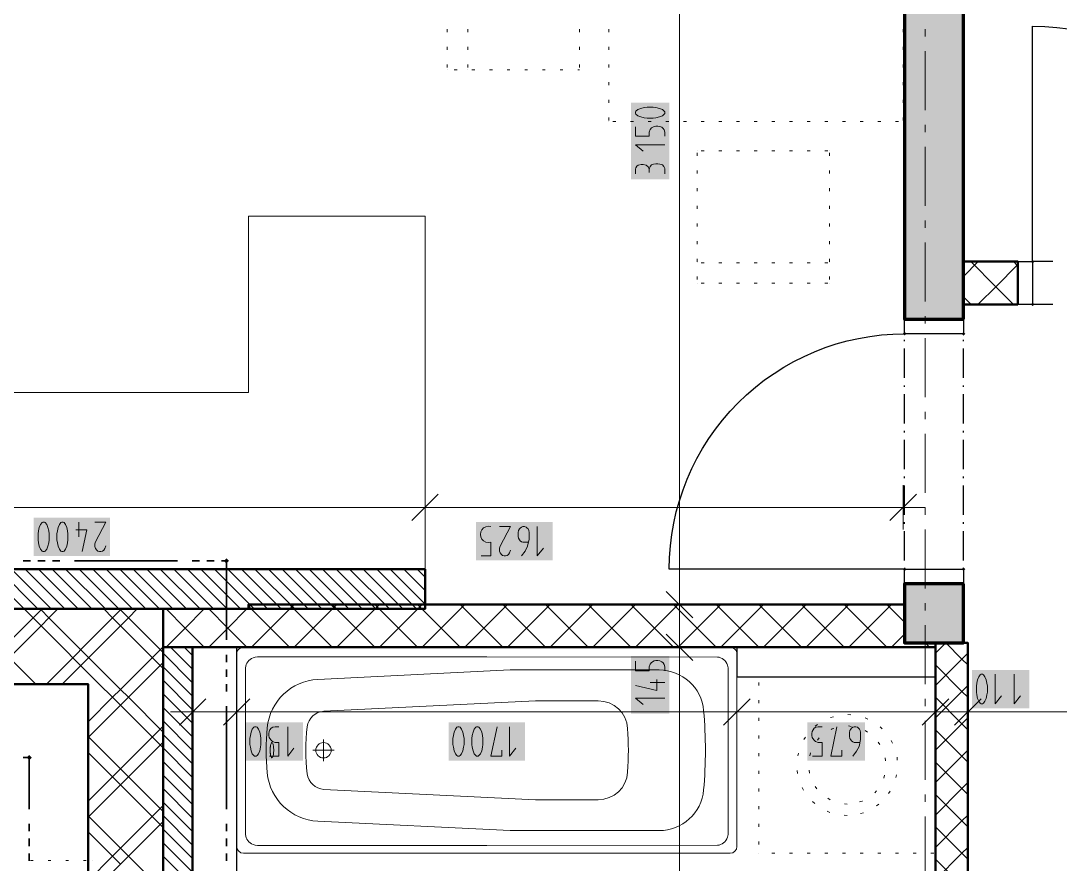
# Model space of a CAD drawing. Header units: millimetres. Extents: x 0 to 594, y 0 to 420.
# Drawn here: x 121.98 to 154.33, y 257.08 to 283.33 of the extents above; entities that cross this region are included whole.
import ezdxf

# ---------------------------------------------------------------- set-up
doc = ezdxf.new("R2010")
doc.units = ezdxf.units.MM
doc.header["$LTSCALE"] = 8
for name, color, linetype in [('PDF_Dvere', 7, 'Continuous'), ('PDF_Instalacni prizdivka do 1m', 7, 'Continuous'), ('PDF_Koty delkove', 7, 'Continuous'), ('PDF_Kuchyne', 7, 'Continuous'), ('PDF_Nabytek', 7, 'Continuous'), ('PDF_Osy hlavni', 7, 'Continuous'), ('PDF_Pozarni useky', 7, 'Continuous'), ('PDF_Pricky sadrokarton', 7, 'Continuous'), ('PDF_Pricky zdene', 7, 'Continuous'), ('PDF_Sanita', 7, 'Continuous'), ('PDF_Steny akusticke', 7, 'Continuous'), ('PDF_Steny obvodove nosne', 7, 'Continuous')]:
    doc.layers.add(name, color=color, linetype=linetype)

msp = doc.modelspace()

# ---------------------------------------------------------------- linework, layer by layer
at = {"layer": 'PDF_Dvere', "lineweight": 25}
for points in [[(154.101, 275.833), (153.471, 275.833), (153.471, 283.16, -0.414213), (160.798, 275.833), (160.283, 275.833)], [(149.487, 266.306), (149.487, 266.262), (142.16, 266.262, -0.414214), (149.487, 273.589)]]:
    msp.add_lwpolyline(points, format="xyb", dxfattribs=at)
for points in [[(153.471, 274.505), (153.013, 274.505), (153.013, 275.833), (153.471, 275.833)], [(151.319, 274.047), (151.319, 273.589), (149.487, 273.589), (149.487, 274.047)], [(151.319, 266.262), (151.319, 265.804), (149.487, 265.804), (149.487, 266.262)]]:
    msp.add_lwpolyline(points, close=True, dxfattribs=at)
for points in [[(154.101, 274.505), (153.471, 274.505)], [(149.487, 273.358), (149.487, 273.404)], [(151.319, 273.358), (151.319, 273.404)], [(149.487, 272.213), (149.487, 273.129)], [(151.319, 272.213), (151.319, 273.129)], [(149.487, 271.938), (149.487, 271.984)], [(151.319, 271.938), (151.319, 271.984)], [(149.487, 270.793), (149.487, 271.709)], [(151.319, 270.793), (151.319, 271.709)], [(149.487, 270.519), (149.487, 270.565)], [(151.319, 270.519), (151.319, 270.565)], [(149.487, 269.374), (149.487, 270.29)], [(151.319, 269.374), (151.319, 270.29)], [(149.487, 269.099), (149.487, 269.145)], [(149.487, 267.954), (149.487, 268.87)], [(151.319, 269.099), (151.319, 269.145)], [(151.319, 267.954), (151.319, 268.87)], [(149.487, 267.679), (149.487, 267.725)], [(151.319, 267.679), (151.319, 267.725)], [(149.487, 266.535), (149.487, 267.451)], [(151.319, 266.535), (151.319, 267.451)], [(151.319, 266.262), (151.319, 266.306)]]:
    msp.add_lwpolyline(points, dxfattribs=at)
at = {"layer": 'PDF_Dvere', "lineweight": 25, "transparency": 33554559}
for points in [[(153.528, 275.833), (153.471, 275.776), (153.471, 275.89), (153.414, 275.833)], [(153.528, 274.505), (153.471, 274.448), (153.471, 274.562), (153.414, 274.505)], [(149.487, 273.532), (149.43, 273.589), (149.544, 273.589), (149.487, 273.646)], [(151.319, 273.532), (151.261, 273.589), (151.376, 273.589), (151.319, 273.646)], [(149.487, 266.205), (149.43, 266.262), (149.544, 266.262), (149.487, 266.319)], [(151.319, 266.205), (151.261, 266.262), (151.376, 266.262), (151.319, 266.319)]]:
    msp.add_solid(points, dxfattribs=at)
at = {"layer": 'PDF_Instalacni prizdivka do 1m', "lineweight": 25}
for points in [[(127.323, 263.835), (127.323, 243.274), (127.323, 241.717), (140.695, 241.717), (140.695, 243.274), (128.697, 243.274), (128.697, 263.835)], [(150.449, 263.835), (144.266, 263.835), (144.266, 262.919), (150.449, 262.919)]]:
    msp.add_lwpolyline(points, close=True, dxfattribs=at)
at = {"layer": 'PDF_Koty delkove', "lineweight": 18}
for points in [[(142.481, 263.835), (142.481, 265.163), (142.481, 294.013), (142.481, 315.774), (142.481, 316.461)], [(141.107, 280.029), (141.107, 279.735), (141.534, 279.735), (141.534, 279.858), (141.565, 279.943), (141.61, 279.992), (141.686, 280.041), (141.747, 280.053), (141.808, 280.053), (141.87, 280.041), (141.93, 280.016), (141.976, 279.98), (142.007, 279.931), (142.023, 279.858)], [(142.023, 279.858), (142.023, 279.735)], [(142.023, 279.466), (141.107, 279.466), (141.35, 279.271)], [(141.107, 278.561), (141.107, 278.708), (141.121, 278.757), (141.153, 278.806), (141.198, 278.83), (141.289, 278.855), (141.35, 278.855), (141.442, 278.83), (141.503, 278.781), (141.534, 278.708), (141.534, 278.61)], [(142.023, 278.561), (142.023, 278.732), (141.991, 278.793), (141.946, 278.842), (141.87, 278.866), (141.808, 278.879), (141.747, 278.879), (141.671, 278.866), (141.61, 278.842), (141.565, 278.793), (141.534, 278.708)], [(134.558, 268.874), (134.558, 268.188), (134.558, 267.501)], [(149.441, 268.874), (149.441, 268.188), (149.441, 267.501)], [(134.97, 268.6), (134.146, 267.775)], [(149.853, 268.6), (149.029, 267.775)], [(149.441, 268.188), (138.236, 268.188), (134.558, 268.188), (112.577, 268.188)], [(149.441, 268.188), (150.128, 268.188)], [(123.103, 267.362), (123.103, 267.179), (123.115, 267.088), (123.139, 266.981), (123.176, 266.89), (123.224, 266.828), (123.249, 266.814), (123.298, 266.814), (123.323, 266.828), (123.371, 266.89), (123.408, 266.981), (123.433, 267.088), (123.445, 267.179), (123.445, 267.362), (123.433, 267.454), (123.408, 267.561), (123.371, 267.653), (123.323, 267.714), (123.298, 267.73), (123.249, 267.73), (123.224, 267.714), (123.176, 267.653), (123.139, 267.561)], [(123.787, 267.73), (123.787, 267.272)], [(124.277, 267.73), (124.62, 267.73), (124.301, 267.119), (124.277, 267.057), (124.277, 266.966), (124.301, 266.905), (124.338, 266.86), (124.374, 266.828), (124.424, 266.814), (124.472, 266.814), (124.521, 266.828), (124.558, 266.86), (124.595, 266.905), (124.62, 266.996)], [(136.873, 267.592), (137.216, 267.592), (136.897, 266.981), (136.873, 266.92), (136.873, 266.828), (136.897, 266.768), (136.934, 266.722), (136.97, 266.691), (137.02, 266.676), (137.068, 266.676), (137.117, 266.691), (137.154, 266.722), (137.191, 266.768), (137.216, 266.858)], [(137.778, 267.103), (137.607, 267.103), (137.557, 267.118), (137.521, 267.149), (137.497, 267.18), (137.472, 267.225), (137.46, 267.286), (137.46, 267.408), (137.472, 267.469), (137.497, 267.515), (137.521, 267.545), (137.557, 267.576), (137.607, 267.592), (137.655, 267.592), (137.704, 267.576), (137.741, 267.545), (137.765, 267.515), (137.79, 267.469), (137.803, 267.408), (137.803, 267.194), (137.753, 266.981), (137.68, 266.828), (137.557, 266.676)], [(138.047, 267.592), (138.047, 266.676), (138.242, 266.92)], [(123.139, 267.561), (123.115, 267.454), (123.103, 267.362)], [(123.69, 267.485), (124.032, 267.485), (123.885, 266.814)], [(142.893, 264.751), (142.068, 265.575)], [(143.167, 265.163), (142.481, 265.163), (141.794, 265.163)], [(142.893, 263.423), (142.068, 264.247)], [(143.167, 263.835), (142.481, 263.835), (141.794, 263.835)], [(142.481, 202.288), (142.481, 215.614), (142.481, 216.621), (142.481, 237.366), (142.481, 238.74), (142.481, 240.938), (142.481, 245.838), (142.481, 247.258), (142.481, 263.835)], [(141.107, 263.399), (141.107, 263.105), (141.534, 263.105), (141.534, 263.228), (141.565, 263.313), (141.61, 263.362), (141.686, 263.411), (141.747, 263.423), (141.808, 263.423), (141.87, 263.411), (141.93, 263.386), (141.976, 263.35), (142.007, 263.301), (142.023, 263.228), (142.023, 263.105)], [(142.023, 262.738), (141.565, 262.738)], [(141.778, 262.836), (141.778, 262.493)], [(152.307, 262.993), (152.307, 262.077)], [(152.894, 262.993), (152.894, 262.077), (153.089, 262.32)], [(127.323, 262.508), (127.323, 261.821), (127.323, 261.134)], [(128.697, 262.508), (128.697, 261.821), (128.697, 261.134)], [(141.778, 262.493), (141.107, 262.641)], [(144.266, 262.508), (144.266, 261.821), (144.266, 261.134)], [(150.449, 262.508), (150.449, 261.821), (150.449, 261.134)], [(151.456, 262.508), (151.456, 261.821), (151.456, 261.134)], [(127.735, 262.233), (126.911, 261.409)], [(129.109, 262.233), (128.284, 261.409)], [(142.023, 262.249), (141.107, 262.249), (141.35, 262.054)], [(144.679, 262.233), (143.854, 261.409)], [(150.861, 262.233), (150.036, 261.409)], [(151.868, 262.233), (151.044, 261.409)], [(152.307, 262.077), (152.502, 262.32)], [(127.323, 261.821), (126.636, 261.821)], [(176.368, 261.821), (172.812, 261.821), (172.238, 261.821), (169.433, 261.821), (165.744, 261.821), (164.736, 261.821), (151.456, 261.821), (150.449, 261.821), (144.266, 261.821), (128.697, 261.821), (127.323, 261.821)], [(129.329, 261.347), (129.304, 261.363), (129.255, 261.363), (129.23, 261.347), (129.182, 261.286), (129.145, 261.194), (129.121, 261.087), (129.108, 260.996)], [(129.108, 260.996), (129.108, 260.813), (129.121, 260.722), (129.145, 260.615), (129.182, 260.523), (129.23, 260.462), (129.255, 260.447), (129.304, 260.447), (129.329, 260.462), (129.377, 260.523), (129.414, 260.615), (129.439, 260.722), (129.451, 260.813), (129.451, 260.996), (129.439, 261.087), (129.414, 261.194), (129.377, 261.286), (129.329, 261.347)], [(129.72, 260.447), (130.013, 260.447), (130.013, 260.874), (129.891, 260.874), (129.806, 260.905), (129.756, 260.951), (129.708, 261.027), (129.696, 261.087), (129.696, 261.149), (129.708, 261.21), (129.732, 261.27), (129.769, 261.316), (129.817, 261.347), (129.891, 261.363), (130.013, 261.363)], [(130.283, 261.363), (130.283, 260.447), (130.478, 260.691)], [(135.429, 260.996), (135.429, 260.813), (135.442, 260.722), (135.466, 260.615), (135.503, 260.523), (135.551, 260.462), (135.576, 260.447), (135.625, 260.447), (135.65, 260.462), (135.698, 260.523), (135.735, 260.615), (135.76, 260.722), (135.772, 260.813), (135.772, 260.996), (135.76, 261.087), (135.735, 261.194), (135.698, 261.286), (135.65, 261.347), (135.625, 261.363), (135.576, 261.363), (135.551, 261.347), (135.503, 261.286), (135.466, 261.194), (135.442, 261.087), (135.429, 260.996)], [(136.946, 260.629), (136.946, 260.447), (136.604, 260.447), (136.799, 261.363)], [(137.191, 261.363), (137.191, 260.447), (137.386, 260.691)], [(146.623, 260.447), (146.917, 260.447), (146.917, 260.874), (146.794, 260.874), (146.709, 260.905), (146.66, 260.951), (146.611, 261.027), (146.599, 261.087), (146.599, 261.149), (146.611, 261.21), (146.636, 261.27), (146.672, 261.316), (146.721, 261.347), (146.794, 261.363), (146.917, 261.363)], [(147.529, 260.629), (147.529, 260.447), (147.186, 260.447), (147.381, 261.363)], [(148.091, 260.874), (147.92, 260.874), (147.871, 260.889), (147.834, 260.92), (147.81, 260.951), (147.786, 260.996), (147.773, 261.057), (147.773, 261.179), (147.786, 261.24), (147.81, 261.286), (147.834, 261.316), (147.871, 261.347), (147.92, 261.363), (147.968, 261.363), (148.018, 261.347), (148.054, 261.316), (148.078, 261.286), (148.103, 261.24), (148.116, 261.179), (148.116, 260.965), (148.067, 260.752), (147.993, 260.599), (147.871, 260.447)]]:
    msp.add_lwpolyline(points, dxfattribs=at)
for points in [[(141.655, 280.64), (141.472, 280.64), (141.381, 280.628), (141.274, 280.603), (141.183, 280.567), (141.121, 280.518), (141.107, 280.493), (141.107, 280.445), (141.121, 280.42), (141.183, 280.372), (141.274, 280.335), (141.381, 280.31), (141.472, 280.297), (141.655, 280.297), (141.747, 280.31), (141.854, 280.335), (141.946, 280.372), (142.007, 280.42), (142.023, 280.445), (142.023, 280.493), (142.007, 280.518), (141.946, 280.567), (141.854, 280.603), (141.747, 280.628)], [(122.515, 267.362), (122.515, 267.179), (122.528, 267.088), (122.552, 266.981), (122.589, 266.89), (122.637, 266.828), (122.662, 266.814), (122.711, 266.814), (122.736, 266.828), (122.784, 266.89), (122.821, 266.981), (122.846, 267.088), (122.858, 267.179), (122.858, 267.362), (122.846, 267.454), (122.821, 267.561), (122.784, 267.653), (122.736, 267.714), (122.711, 267.73), (122.662, 267.73), (122.637, 267.714), (122.589, 267.653), (122.552, 267.561), (122.528, 267.454)], [(151.72, 262.625), (151.72, 262.442), (151.732, 262.351), (151.757, 262.244), (151.793, 262.153), (151.842, 262.091), (151.867, 262.077), (151.915, 262.077), (151.94, 262.091), (151.988, 262.153), (152.025, 262.244), (152.05, 262.351), (152.063, 262.442), (152.063, 262.625), (152.05, 262.717), (152.025, 262.824), (151.988, 262.916), (151.94, 262.977), (151.915, 262.993), (151.867, 262.993), (151.842, 262.977), (151.793, 262.916), (151.757, 262.824), (151.732, 262.717)], [(136.016, 260.996), (136.016, 260.813), (136.029, 260.722), (136.053, 260.615), (136.09, 260.523), (136.138, 260.462), (136.163, 260.447), (136.212, 260.447), (136.237, 260.462), (136.285, 260.523), (136.322, 260.615), (136.347, 260.722), (136.359, 260.813), (136.359, 260.996), (136.347, 261.087), (136.322, 261.194), (136.285, 261.286), (136.237, 261.347), (136.212, 261.363), (136.163, 261.363), (136.138, 261.347), (136.09, 261.286), (136.053, 261.194), (136.029, 261.087)]]:
    msp.add_lwpolyline(points, close=True, dxfattribs=at)
msp.add_lwpolyline([(136.31, 266.676), (136.603, 266.676), (136.603, 267.103, -1.30692), (136.603, 267.592)], format="xyb", dxfattribs=at)
at = {"layer": 'PDF_Koty delkove', "color": 7, "lineweight": 18, "true_color": 0xffffff, "transparency": 33554559}
for points in [[(142.16, 278.399), (142.16, 280.777), (140.969, 278.399), (140.969, 280.777)], [(124.757, 267.867), (122.378, 267.867), (124.757, 266.676), (122.378, 266.676)], [(138.527, 267.729), (136.149, 267.729), (138.527, 266.539), (136.149, 266.539)], [(142.16, 261.769), (142.16, 263.56), (140.969, 261.769), (140.969, 263.56)], [(153.374, 263.13), (151.583, 263.13), (153.374, 261.939), (151.583, 261.939)], [(130.763, 261.5), (128.971, 261.5), (130.763, 260.31), (128.971, 260.31)], [(137.671, 261.5), (135.292, 261.5), (137.671, 260.31), (135.292, 260.31)], [(148.253, 261.5), (146.462, 261.5), (148.253, 260.31), (146.462, 260.31)]]:
    msp.add_solid(points, dxfattribs=at)
at = {"layer": 'PDF_Kuchyne', "lineweight": 13}
msp.add_lwpolyline([(129.063, 271.757), (118.072, 271.757), (118.072, 282.748), (112.577, 282.748), (112.577, 271.757), (112.577, 266.262), (134.558, 266.262), (134.558, 277.253), (129.063, 277.253)], close=True, dxfattribs=at)
at = {"layer": 'PDF_Nabytek', "lineweight": 13}
for points in [[(135.245, 282.975), (135.245, 283.066)], [(135.886, 282.975), (135.886, 283.066)], [(139.366, 282.975), (139.366, 283.066)], [(140.282, 282.975), (140.282, 283.066)], [(149.441, 282.975), (149.441, 283.066)], [(135.245, 282.425), (135.245, 282.517)], [(135.886, 282.425), (135.886, 282.517)], [(139.366, 282.425), (139.366, 282.517)], [(140.282, 282.425), (140.282, 282.517)], [(149.441, 282.425), (149.441, 282.517)], [(135.245, 281.876), (135.245, 281.967)], [(135.886, 281.876), (135.886, 281.967)], [(139.366, 281.876), (139.366, 281.967)], [(140.282, 281.876), (140.282, 281.967)], [(149.441, 281.876), (149.441, 281.967)], [(135.245, 281.8), (135.245, 281.8)], [(135.245, 281.8), (135.245, 281.8)], [(135.555, 281.8), (135.463, 281.8)], [(135.886, 281.8), (135.886, 281.8)], [(136.104, 281.8), (136.013, 281.8)], [(136.654, 281.8), (136.562, 281.8)], [(137.203, 281.8), (137.112, 281.8)], [(137.753, 281.8), (137.661, 281.8)], [(138.302, 281.8), (138.211, 281.8)], [(138.852, 281.8), (138.76, 281.8)], [(139.366, 281.8), (139.31, 281.8)], [(139.366, 281.8), (139.366, 281.8)], [(139.366, 281.8), (139.366, 281.8)], [(140.282, 281.326), (140.282, 281.418)], [(149.441, 281.326), (149.441, 281.418)], [(140.282, 280.777), (140.282, 280.868)], [(149.441, 280.777), (149.441, 280.868)], [(140.282, 280.227), (140.282, 280.319)], [(140.282, 280.197), (140.282, 280.197)], [(140.282, 280.197), (140.282, 280.197)], [(140.5, 280.197), (140.409, 280.197)], [(141.05, 280.197), (140.958, 280.197)], [(141.599, 280.197), (141.508, 280.197)], [(142.149, 280.197), (142.057, 280.197)], [(142.698, 280.197), (142.607, 280.197)], [(143.248, 280.197), (143.156, 280.197)], [(143.798, 280.197), (143.706, 280.197)], [(144.347, 280.197), (144.255, 280.197)], [(144.897, 280.197), (144.805, 280.197)], [(145.446, 280.197), (145.355, 280.197)], [(145.996, 280.197), (145.904, 280.197)], [(146.545, 280.197), (146.454, 280.197)], [(147.095, 280.197), (147.003, 280.197)], [(147.644, 280.197), (147.553, 280.197)], [(148.194, 280.197), (148.102, 280.197)], [(148.743, 280.197), (148.652, 280.197)], [(149.293, 280.197), (149.201, 280.197)], [(149.441, 280.227), (149.441, 280.319)], [(149.441, 280.197), (149.441, 280.197)], [(149.441, 280.197), (149.441, 280.197)], [(143.026, 279.281), (143.026, 279.281)], [(143.026, 279.281), (143.026, 279.281)], [(143.026, 279.128), (143.026, 279.22)], [(143.248, 279.281), (143.156, 279.281)], [(143.798, 279.281), (143.706, 279.281)], [(144.347, 279.281), (144.255, 279.281)], [(144.897, 279.281), (144.805, 279.281)], [(145.446, 279.281), (145.355, 279.281)], [(145.996, 279.281), (145.904, 279.281)], [(146.545, 279.281), (146.454, 279.281)], [(147.095, 279.281), (147.003, 279.281)], [(147.148, 279.281), (147.148, 279.281)], [(147.148, 279.281), (147.148, 279.281)], [(147.148, 279.128), (147.148, 279.22)], [(143.026, 278.578), (143.026, 278.67)], [(147.148, 278.578), (147.148, 278.67)], [(143.026, 278.029), (143.026, 278.121)], [(147.148, 278.029), (147.148, 278.121)], [(143.026, 277.479), (143.026, 277.571)], [(147.148, 277.479), (147.148, 277.571)], [(143.026, 276.93), (143.026, 277.021)], [(147.148, 276.93), (147.148, 277.021)], [(143.026, 276.38), (143.026, 276.472)], [(147.148, 276.38), (147.148, 276.472)], [(143.026, 275.831), (143.026, 275.922)], [(143.026, 275.801), (143.026, 275.801)], [(143.248, 275.801), (143.156, 275.801)], [(143.798, 275.801), (143.706, 275.801)], [(144.347, 275.801), (144.255, 275.801)], [(144.897, 275.801), (144.805, 275.801)], [(145.446, 275.801), (145.355, 275.801)], [(145.996, 275.801), (145.904, 275.801)], [(146.545, 275.801), (146.454, 275.801)], [(147.095, 275.801), (147.003, 275.801)], [(147.148, 275.831), (147.148, 275.922)], [(147.148, 275.801), (147.148, 275.801)], [(143.026, 275.281), (143.026, 275.373)], [(147.148, 275.281), (147.148, 275.373)], [(143.026, 275.159), (143.026, 275.159)], [(143.026, 275.159), (143.026, 275.159)], [(143.248, 275.159), (143.156, 275.159)], [(143.798, 275.159), (143.706, 275.159)], [(144.347, 275.159), (144.255, 275.159)], [(144.897, 275.159), (144.805, 275.159)], [(145.446, 275.159), (145.355, 275.159)], [(145.996, 275.159), (145.904, 275.159)], [(146.545, 275.159), (146.454, 275.159)], [(147.095, 275.159), (147.003, 275.159)], [(147.148, 275.159), (147.148, 275.159)], [(147.148, 275.159), (147.148, 275.159)], [(122.366, 257.195), (122.274, 257.195)], [(122.916, 257.195), (122.824, 257.195)], [(123.465, 257.195), (123.373, 257.195)], [(124.015, 257.195), (123.923, 257.195)], [(124.209, 257.195), (124.209, 257.195)]]:
    msp.add_lwpolyline(points, dxfattribs=at)
at = {"layer": 'PDF_Osy hlavni', "lineweight": 18}
for points in [[(150.128, 282.837), (150.128, 283.066)], [(150.128, 280.548), (150.128, 282.379)], [(150.128, 279.861), (150.128, 280.09)], [(150.128, 277.571), (150.128, 279.403)], [(150.128, 276.884), (150.128, 277.113)], [(150.128, 274.594), (150.128, 276.426)], [(150.128, 273.907), (150.128, 274.136)], [(150.128, 271.618), (150.128, 273.45)], [(150.128, 270.931), (150.128, 271.16)], [(150.128, 268.641), (150.128, 270.473)], [(150.128, 267.954), (150.128, 268.183)], [(150.128, 265.665), (150.128, 267.496)], [(150.128, 264.978), (150.128, 265.207)], [(150.128, 262.688), (150.128, 264.52)], [(150.128, 262.001), (150.128, 262.23)], [(150.128, 259.711), (150.128, 261.543)], [(150.128, 259.024), (150.128, 259.253)], [(150.128, 256.735), (150.128, 258.567)]]:
    msp.add_lwpolyline(points, dxfattribs=at)
at = {"layer": 'PDF_Pozarni useky', "lineweight": 35}
for points in [[(122.274, 266.522), (122.045, 266.522)], [(122.732, 266.522), (122.503, 266.522)], [(123.19, 266.522), (122.961, 266.522)], [(126.854, 266.522), (123.648, 266.522)], [(127.541, 266.522), (127.312, 266.522)], [(127.999, 266.522), (127.77, 266.522)], [(128.376, 264.062), (128.376, 266.522), (128.228, 266.522)], [(128.376, 263.375), (128.376, 263.604)], [(128.376, 262.917), (128.376, 263.146)], [(128.376, 262.459), (128.376, 262.688)], [(128.376, 258.795), (128.376, 262.001)], [(122.24, 260.4), (122.045, 260.4)], [(122.24, 258.795), (122.24, 260.4)], [(122.24, 258.109), (122.24, 258.338)], [(128.376, 258.109), (128.376, 258.338)], [(122.24, 257.651), (122.24, 257.88)], [(128.376, 257.651), (128.376, 257.88)], [(122.24, 257.193), (122.24, 257.422)], [(128.376, 257.193), (128.376, 257.422)]]:
    msp.add_lwpolyline(points, dxfattribs=at)
at = {"layer": 'PDF_Pozarni useky', "lineweight": 35, "transparency": 33554559}
for points in [[(128.376, 266.442), (128.296, 266.522), (128.456, 266.522), (128.376, 266.602)], [(128.456, 266.522), (128.376, 266.442), (128.376, 266.602), (128.296, 266.522)], [(122.24, 260.32), (122.159, 260.4), (122.32, 260.4), (122.24, 260.481)], [(122.32, 260.4), (122.24, 260.32), (122.24, 260.481), (122.159, 260.4)]]:
    msp.add_solid(points, dxfattribs=at)
at = {"layer": 'PDF_Pricky sadrokarton', "lineweight": 50}
for points in [[(112.531, 265.026), (134.558, 265.026), (134.558, 266.262), (112.531, 266.262)], [(127.323, 241.717), (127.323, 243.274), (127.323, 263.835), (126.407, 263.835), (126.407, 240.938), (127.323, 240.938), (140.695, 240.938), (140.695, 241.717)]]:
    msp.add_lwpolyline(points, close=True, dxfattribs=at)
at = {"layer": 'PDF_Pricky sadrokarton', "lineweight": 9}
for points in [[(122.082, 265.026), (120.846, 266.262)], [(122.503, 265.026), (121.267, 266.262)], [(122.924, 265.026), (121.688, 266.262)], [(123.345, 265.026), (122.109, 266.262)], [(123.766, 265.026), (122.53, 266.262)], [(124.187, 265.026), (122.951, 266.262)], [(124.608, 265.026), (123.372, 266.262)], [(125.029, 265.026), (123.793, 266.262)], [(125.45, 265.026), (124.214, 266.262)], [(125.871, 265.026), (124.635, 266.262)], [(126.292, 265.026), (125.055, 266.262)], [(126.713, 265.026), (125.476, 266.262)], [(127.134, 265.026), (125.897, 266.262)], [(127.555, 265.026), (126.318, 266.262)], [(127.976, 265.026), (126.739, 266.262)], [(128.397, 265.026), (127.16, 266.262)], [(128.818, 265.026), (127.581, 266.262)], [(129.239, 265.026), (128.002, 266.262)], [(129.66, 265.026), (128.423, 266.262)], [(130.08, 265.026), (128.844, 266.262)], [(130.501, 265.026), (129.265, 266.262)], [(130.922, 265.026), (129.686, 266.262)], [(131.343, 265.026), (130.107, 266.262)], [(131.764, 265.026), (130.528, 266.262)], [(132.185, 265.026), (130.949, 266.262)], [(132.606, 265.026), (131.37, 266.262)], [(133.027, 265.026), (131.791, 266.262)], [(133.448, 265.026), (132.212, 266.262)], [(133.869, 265.026), (132.633, 266.262)], [(134.29, 265.026), (133.054, 266.262)], [(134.558, 265.178), (133.475, 266.262)], [(134.558, 265.599), (133.896, 266.262)], [(134.558, 266.02), (134.317, 266.262)], [(127.323, 263.153), (126.641, 263.835)], [(127.323, 263.574), (127.062, 263.835)], [(127.323, 262.732), (126.407, 263.648)], [(127.323, 262.311), (126.407, 263.227)], [(127.323, 261.89), (126.407, 262.806)], [(127.323, 261.469), (126.407, 262.385)], [(127.323, 261.048), (126.407, 261.964)], [(127.323, 260.627), (126.407, 261.543)], [(127.323, 260.206), (126.407, 261.122)], [(127.323, 259.785), (126.407, 260.701)], [(127.323, 259.364), (126.407, 260.28)], [(127.323, 258.943), (126.407, 259.859)], [(127.323, 258.522), (126.407, 259.438)], [(127.323, 258.101), (126.407, 259.017)], [(127.323, 257.68), (126.407, 258.596)], [(127.323, 257.259), (126.407, 258.175)], [(127.323, 256.839), (126.407, 257.754)], [(127.323, 256.418), (126.407, 257.333)]]:
    msp.add_lwpolyline(points, dxfattribs=at)
at = {"layer": 'PDF_Pricky zdene', "lineweight": 9}
for points in [[(151.777, 275.833), (151.319, 275.375)], [(152.876, 274.505), (152.797, 274.583), (152.326, 275.054), (151.548, 275.833)], [(153.013, 275.741), (152.326, 275.054), (151.802, 274.531), (151.777, 274.505)], [(153.013, 275.696), (152.876, 275.833)], [(151.548, 274.505), (151.536, 274.516), (151.319, 274.734)], [(127.689, 263.835), (127.094, 264.43), (126.498, 265.026)], [(127.689, 265.026), (127.094, 264.43), (126.498, 263.835)], [(129.017, 263.835), (128.422, 264.43), (127.826, 265.026)], [(129.017, 265.026), (128.422, 264.43), (127.826, 263.835)], [(129.154, 265.163), (129.063, 265.071)], [(130.345, 263.835), (129.75, 264.43), (129.063, 265.117)], [(130.483, 265.163), (129.75, 264.43), (129.154, 263.835)], [(131.673, 263.835), (131.078, 264.43), (130.345, 265.163)], [(131.811, 265.163), (131.078, 264.43), (130.483, 263.835)], [(133.001, 263.835), (132.406, 264.43), (131.673, 265.163)], [(133.139, 265.163), (132.406, 264.43), (131.811, 263.835)], [(134.329, 263.835), (133.734, 264.43), (133.001, 265.163)], [(134.467, 265.163), (133.734, 264.43), (133.139, 263.835)], [(135.657, 263.835), (135.062, 264.43), (134.329, 265.163)], [(135.795, 265.163), (135.062, 264.43), (134.467, 263.835)], [(136.985, 263.835), (136.39, 264.43), (135.657, 265.163)], [(137.123, 265.163), (136.39, 264.43)], [(138.313, 263.835), (137.718, 264.43), (136.985, 265.163)], [(138.451, 265.163), (137.718, 264.43), (137.123, 263.835)], [(139.641, 263.835), (139.046, 264.43), (138.313, 265.163)], [(139.779, 265.163), (139.046, 264.43), (138.451, 263.835)], [(140.969, 263.835), (140.374, 264.43), (139.641, 265.163)], [(141.107, 265.163), (140.374, 264.43), (139.779, 263.835)], [(142.297, 263.835), (141.702, 264.43), (140.969, 265.163)], [(142.435, 265.163), (141.702, 264.43), (141.107, 263.835)], [(143.625, 263.835), (143.03, 264.43), (142.297, 265.163)], [(143.763, 265.163), (143.03, 264.43), (142.435, 263.835)], [(144.953, 263.835), (144.358, 264.43), (143.625, 265.163)], [(145.091, 265.163), (144.358, 264.43), (143.763, 263.835)], [(146.281, 263.835), (145.686, 264.43), (144.953, 265.163)], [(146.419, 265.163), (145.686, 264.43), (145.091, 263.835)], [(147.609, 263.835), (147.014, 264.43), (146.281, 265.163)], [(147.747, 265.163), (147.014, 264.43), (146.419, 263.835)], [(148.342, 264.43), (147.609, 265.163)], [(149.075, 265.163), (148.342, 264.43), (147.747, 263.835)], [(149.487, 264.613), (148.937, 265.163)], [(136.39, 264.43), (135.795, 263.835)], [(148.937, 263.835), (148.342, 264.43)], [(149.487, 264.247), (149.075, 263.835)], [(150.265, 263.835), (150.128, 263.972)], [(150.449, 263.881), (150.403, 263.835)], [(151.456, 263.285), (151.273, 263.469), (150.769, 263.972), (150.449, 263.652)], [(151.456, 263.652), (151.273, 263.469), (150.449, 262.644)], [(151.456, 262.278), (151.273, 262.461), (150.449, 263.285)], [(151.456, 262.644), (151.273, 262.461), (150.449, 261.637)], [(151.456, 261.27), (151.273, 261.454), (150.449, 262.278)], [(151.456, 261.637), (151.273, 261.454), (150.449, 260.629)], [(151.456, 260.263), (151.273, 260.446), (150.449, 261.27)], [(151.456, 260.629), (151.273, 260.446), (150.449, 259.622)], [(151.456, 259.256), (151.273, 259.439), (150.449, 260.263)], [(151.456, 259.622), (151.273, 259.439), (150.449, 258.614)], [(151.456, 258.248), (151.273, 258.431), (150.449, 259.256)], [(151.456, 258.614), (151.273, 258.431), (150.449, 257.607)], [(151.456, 257.241), (151.273, 257.424), (150.449, 258.248)], [(151.456, 257.607), (151.273, 257.424), (150.449, 256.6)], [(151.181, 256.508), (150.449, 257.241)]]:
    msp.add_lwpolyline(points, dxfattribs=at)
at = {"layer": 'PDF_Pricky zdene', "lineweight": 50}
for points in [[(153.013, 274.505), (151.593, 274.505), (151.456, 274.505), (151.319, 274.505), (151.319, 275.833), (151.365, 275.833), (151.593, 275.833), (153.013, 275.833), (153.013, 274.505)], [(129.063, 263.835), (150.449, 263.835), (150.449, 263.972), (149.487, 263.972), (149.487, 265.163), (149.441, 265.163), (129.063, 265.163), (129.063, 265.026), (126.407, 265.026), (126.407, 263.835), (129.063, 263.835)], [(151.456, 256.508), (151.456, 258.569), (151.456, 263.972), (151.319, 263.972), (150.449, 263.972), (150.449, 263.835), (150.449, 258.569), (150.449, 256.508)]]:
    msp.add_lwpolyline(points, dxfattribs=at)
at = {"layer": 'PDF_Sanita', "lineweight": 13}
for points in [[(144.056, 263.835), (144.056, 263.835), (128.907, 263.835, 0.414247), (128.697, 263.624), (128.697, 257.634, 0.414212), (128.907, 257.424), (144.056, 257.424, 0.414212), (144.266, 257.634), (144.266, 263.624, 0.414247), (144.056, 263.835)], [(130.894, 259.896, 0.364863), (131.412, 259.414), (138, 259.089), (139.952, 259.091, 0.395984), (140.866, 259.95, 0.031026), (140.866, 261.309, 0.395996), (139.952, 262.168), (138, 262.169), (131.412, 261.844, 0.364879), (130.894, 261.362)]]:
    msp.add_lwpolyline(points, format="xyb", dxfattribs=at)
for points in [[(128.971, 260.602), (128.973, 263.197), (128.981, 263.249), (128.996, 263.298), (129.017, 263.343), (129.042, 263.383), (129.073, 263.42), (129.115, 263.457), (129.158, 263.486), (129.206, 263.508), (129.239, 263.519), (129.274, 263.527), (129.342, 263.533), (136.482, 263.533)], [(136.482, 263.533), (143.659, 263.531), (143.71, 263.523), (143.757, 263.508), (143.808, 263.484), (143.848, 263.457), (143.89, 263.42), (143.921, 263.383), (143.951, 263.334), (143.974, 263.28), (143.984, 263.239), (143.99, 263.198), (143.992, 260.602), (143.99, 258.006), (143.984, 257.965), (143.974, 257.924), (143.951, 257.87), (143.921, 257.821), (143.89, 257.784), (143.848, 257.747), (143.808, 257.72), (143.757, 257.696), (143.71, 257.681), (143.659, 257.673), (136.482, 257.671), (129.342, 257.671), (129.274, 257.677), (129.239, 257.685), (129.206, 257.696), (129.158, 257.718), (129.115, 257.747), (129.073, 257.784), (129.042, 257.821), (129.017, 257.861), (128.996, 257.905), (128.981, 257.955), (128.973, 258.007), (128.971, 260.602)], [(144.953, 262.919), (144.953, 262.919)], [(144.953, 262.919), (144.953, 262.919)], [(144.953, 262.642), (144.953, 262.734)], [(145.446, 262.919), (145.355, 262.919)], [(145.996, 262.919), (145.904, 262.919)], [(146.545, 262.919), (146.454, 262.919)], [(147.095, 262.919), (147.003, 262.919)], [(147.644, 262.919), (147.553, 262.919)], [(148.194, 262.919), (148.102, 262.919)], [(148.743, 262.919), (148.652, 262.919)], [(149.293, 262.919), (149.201, 262.919)], [(149.842, 262.919), (149.751, 262.919)], [(150.392, 262.919), (150.3, 262.919)], [(150.449, 262.919), (150.449, 262.919)], [(150.449, 262.919), (150.449, 262.919)], [(150.449, 262.642), (150.449, 262.734)], [(144.953, 262.093), (144.953, 262.184)], [(150.449, 262.093), (150.449, 262.184)], [(144.953, 261.543), (144.953, 261.635)], [(146.704, 261.383), (146.779, 261.435)], [(147.181, 261.651), (147.269, 261.675)], [(147.72, 261.74), (147.812, 261.732)], [(148.258, 261.638), (148.341, 261.599)], [(150.449, 261.543), (150.449, 261.635)], [(147.202, 261.278), (147.234, 261.3), (147.286, 261.31)], [(147.735, 261.386), (147.825, 261.368)], [(148.258, 261.24), (148.334, 261.189)], [(148.727, 261.357), (148.792, 261.293)], [(129.749, 260.767), (129.753, 260.789), (129.759, 260.813), (129.768, 260.838), (129.78, 260.859), (129.794, 260.868), (129.809, 260.859), (129.82, 260.838), (129.829, 260.813), (129.835, 260.789), (129.839, 260.767), (129.842, 260.749), (129.843, 260.734), (129.845, 260.722), (129.846, 260.711), (129.846, 260.701), (129.847, 260.693), (129.848, 260.669), (129.849, 260.643), (129.849, 260.608), (129.847, 260.565), (129.846, 260.557), (129.846, 260.548), (129.845, 260.537), (129.843, 260.525), (129.842, 260.509), (129.839, 260.491), (129.835, 260.47), (129.829, 260.446), (129.82, 260.421), (129.809, 260.4), (129.794, 260.391), (129.78, 260.4), (129.768, 260.421), (129.759, 260.446), (129.753, 260.47), (129.749, 260.491), (129.747, 260.509), (129.745, 260.525), (129.743, 260.537), (129.742, 260.548), (129.742, 260.557), (129.741, 260.565), (129.741, 260.573), (129.74, 260.595), (129.739, 260.619), (129.739, 260.655)], [(131.398, 260.963), (131.398, 260.296)], [(144.953, 260.994), (144.953, 261.085)], [(146.349, 260.967), (146.401, 261.042)], [(146.776, 260.942), (146.827, 261.019)], [(148.665, 260.884), (148.716, 260.808)], [(149.072, 260.933), (149.11, 260.85)], [(150.449, 260.994), (150.449, 261.085)], [(129.739, 260.655), (129.742, 260.701), (129.742, 260.711), (129.743, 260.722), (129.745, 260.734), (129.747, 260.749), (129.749, 260.767)], [(131.732, 260.629), (131.065, 260.629)], [(144.953, 260.444), (144.953, 260.536)], [(146.158, 260.455), (146.181, 260.543)], [(146.537, 260.458), (146.555, 260.548)], [(150.449, 260.444), (150.449, 260.536)], [(148.879, 260.39), (148.897, 260.3)], [(149.25, 260.416), (149.258, 260.325)], [(144.953, 259.895), (144.953, 259.986)], [(146.154, 259.907), (146.146, 259.999)], [(146.53, 259.919), (146.512, 260.009)], [(148.858, 259.851), (148.84, 259.761)], [(149.239, 259.87), (149.216, 259.781)], [(150.449, 259.895), (150.449, 259.986)], [(146.756, 259.429), (146.705, 259.506)], [(144.953, 259.345), (144.953, 259.437)], [(146.339, 259.392), (146.3, 259.475)], [(148.607, 259.371), (148.565, 259.308)], [(149.042, 259.36), (148.99, 259.285)], [(150.449, 259.345), (150.449, 259.437)], [(144.953, 258.795), (144.953, 258.887)], [(146.689, 258.972), (146.624, 259.037)], [(147.173, 259.084), (147.097, 259.135)], [(147.701, 258.95), (147.611, 258.968)], [(148.171, 259.045), (148.168, 259.043), (148.082, 259.026)], [(148.682, 258.949), (148.607, 258.896)], [(150.449, 258.795), (150.449, 258.887)], [(147.162, 258.697), (147.079, 258.736)], [(147.701, 258.601), (147.61, 258.609)], [(148.202, 258.687), (148.114, 258.663)], [(144.953, 258.246), (144.953, 258.338)], [(150.449, 258.246), (150.449, 258.338)], [(144.953, 257.696), (144.953, 257.788)], [(150.449, 257.696), (150.449, 257.788)], [(144.953, 257.424), (144.953, 257.424)], [(144.953, 257.424), (144.953, 257.424)], [(145.446, 257.424), (145.355, 257.424)], [(145.996, 257.424), (145.904, 257.424)], [(146.545, 257.424), (146.454, 257.424)], [(147.095, 257.424), (147.003, 257.424)], [(147.644, 257.424), (147.553, 257.424)], [(148.194, 257.424), (148.102, 257.424)], [(148.743, 257.424), (148.652, 257.424)], [(149.293, 257.424), (149.201, 257.424)], [(149.842, 257.424), (149.751, 257.424)], [(150.392, 257.424), (150.3, 257.424)], [(150.449, 257.424), (150.449, 257.424)], [(150.449, 257.424), (150.449, 257.424)]]:
    msp.add_lwpolyline(points, dxfattribs=at)
for points in [[(131.223, 262.835, 0.372028), (129.646, 261.331, 0.048486), (129.646, 259.928, 0.372035), (131.223, 258.424), (137.206, 258.129), (141.844, 258.129, 0.387981), (143.231, 259.395, 0.045237), (143.231, 261.863, 0.387984), (141.844, 263.13), (137.206, 263.13)], [(131.398, 260.391, 0.414178), (131.637, 260.629, 0.414178), (131.398, 260.868, 0.414175), (131.16, 260.629, 0.414175)]]:
    msp.add_lwpolyline(points, format="xyb", close=True, dxfattribs=at)
at = {"layer": 'PDF_Sanita', "lineweight": 9}
msp.add_arc((136.864, 260.629), 6.015, 172.9991, 187.0009, dxfattribs=at)
at = {"layer": 'PDF_Steny akusticke', "lineweight": 50}
for points in [[(126.407, 262.69), (126.407, 263.835), (126.407, 265.026), (112.531, 265.026), (112.531, 262.827), (112.531, 262.827), (112.531, 262.69), (124.071, 262.69), (124.071, 240.938)], [(126.407, 240.938), (126.407, 262.69)]]:
    msp.add_lwpolyline(points, dxfattribs=at)
at = {"layer": 'PDF_Steny akusticke', "lineweight": 9}
for points in [[(122.441, 262.69), (120.38, 264.751), (120.133, 264.998), (120.106, 265.026)], [(120.793, 262.69), (122.606, 264.504), (122.853, 264.751), (123.128, 265.026)], [(124.419, 262.69), (122.606, 264.504), (122.359, 264.751), (122.084, 265.026)], [(122.359, 264.751), (122.606, 264.998)], [(124.914, 262.69), (122.853, 264.751), (122.606, 264.998), (122.578, 265.026)], [(122.606, 264.998), (122.633, 265.026)], [(126.407, 263.176), (125.079, 264.504), (124.832, 264.751), (124.557, 265.026)], [(124.832, 264.751), (125.079, 264.998)], [(126.407, 263.67), (125.326, 264.751), (125.079, 264.998), (125.051, 265.026)], [(125.079, 264.998), (125.106, 265.026)], [(125.326, 264.751), (125.601, 265.026)], [(120.298, 262.69), (122.359, 264.751)], [(122.771, 262.69), (124.832, 264.751)], [(123.265, 262.69), (125.079, 264.504), (125.326, 264.751)], [(125.244, 262.69), (126.407, 263.853)], [(125.738, 262.69), (126.407, 263.359)], [(124.832, 262.278), (124.419, 262.69)], [(124.832, 262.278), (125.079, 262.525)], [(126.407, 261.197), (125.326, 262.278), (125.079, 262.525), (124.914, 262.69)], [(125.079, 262.525), (125.244, 262.69)], [(125.326, 262.278), (125.738, 262.69)], [(124.071, 261.023), (125.079, 262.031), (124.832, 262.278), (124.071, 261.518)], [(125.079, 262.031), (125.326, 262.278)], [(126.407, 260.703), (125.079, 262.031)], [(125.079, 260.052), (126.407, 261.38)], [(126.407, 258.724), (125.326, 259.805), (125.079, 260.052), (124.071, 261.06)], [(125.326, 259.805), (126.407, 260.886)], [(124.832, 259.805), (124.071, 260.565)], [(124.071, 258.55), (125.079, 259.558), (124.832, 259.805), (124.071, 259.045)], [(124.832, 259.805), (125.079, 260.052)], [(125.079, 259.558), (125.326, 259.805)], [(126.407, 258.23), (125.079, 259.558)], [(124.832, 257.332), (125.079, 257.58), (126.407, 258.908)], [(126.407, 256.251), (125.326, 257.332), (125.079, 257.58), (124.071, 258.587)], [(125.326, 257.332), (126.407, 258.413)], [(124.832, 257.332), (124.071, 258.092)], [(124.071, 256.077), (125.079, 257.085), (124.832, 257.332), (124.071, 256.572)], [(125.079, 257.085), (125.326, 257.332)]]:
    msp.add_lwpolyline(points, dxfattribs=at)
at = {"layer": 'PDF_Steny obvodove nosne', "lineweight": 70}
for points in [[(151.319, 274.047), (151.319, 274.505), (151.319, 275.833), (151.319, 294.013), (151.319, 296.349), (149.487, 296.349), (149.487, 294.013), (149.487, 274.047), (151.319, 274.047)], [(151.319, 265.804), (149.487, 265.804), (149.487, 265.163), (149.487, 263.972), (150.449, 263.972), (151.319, 263.972), (151.319, 265.804)]]:
    msp.add_lwpolyline(points, dxfattribs=at)
at = {"layer": 'PDF_Steny obvodove nosne', "color": 9, "lineweight": 9, "true_color": 0xc0c0c0, "transparency": 33554559}
for points in [[(149.487, 296.349), (149.487, 274.047), (151.319, 296.349), (151.319, 274.047)], [(149.487, 265.804), (149.487, 263.972), (151.319, 265.804), (151.319, 263.972)]]:
    msp.add_solid(points, dxfattribs=at)

doc.saveas('drawing.dxf')
